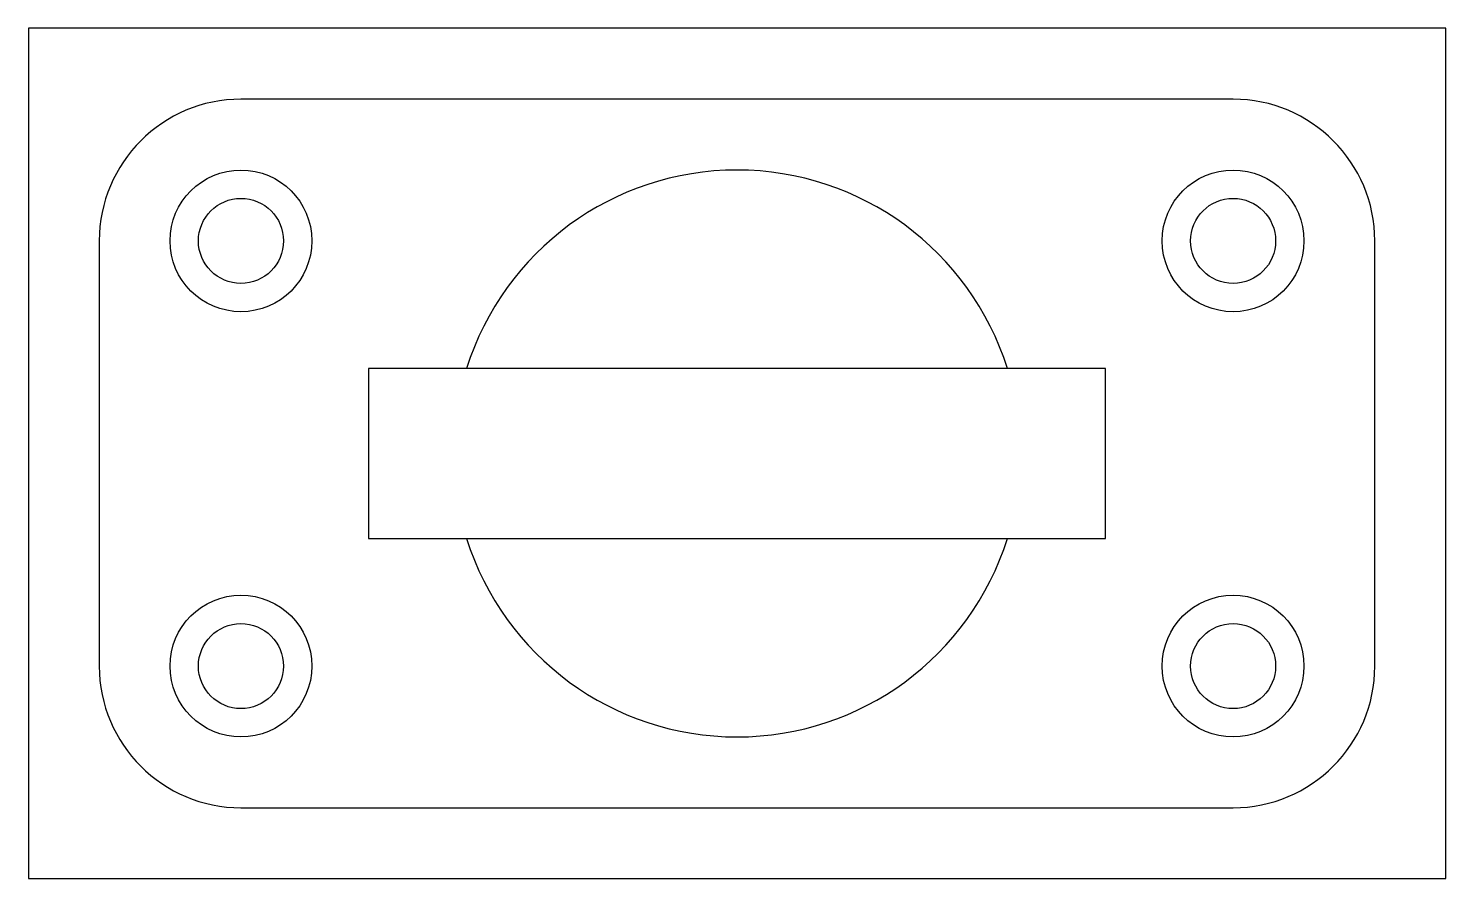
# Model space of a CAD drawing. Header units: millimetres. Extents: x 2243 to 4486, y 1044 to 2098.
# Drawn here: x 2243.42 to 2253.42, y 1043.51 to 1049.51 of the extents above; entities outside this region: 1.
import ezdxf

# ---------------------------------------------------------------- set-up
doc = ezdxf.new("R2010")
doc.units = ezdxf.units.MM

msp = doc.modelspace()

# ---------------------------------------------------------------- linework, layer by layer
for points in [[(4480.486, 2097.217), (4485.686, 2097.217), (4485.686, 2098.417), (4480.486, 2098.417)], [(2243.423, 1043.51), (2253.423, 1043.51), (2253.423, 1049.51), (2243.423, 1049.51)], [(2245.823, 1045.91), (2251.023, 1045.91), (2251.023, 1047.11), (2245.823, 1047.11)]]:
    msp.add_lwpolyline(points, close=True)
msp.add_lwpolyline([(2244.923, 1044.01), (2251.923, 1044.01, 0.41421), (2252.923, 1045.01), (2252.923, 1048.01, 0.41421), (2251.923, 1049.01), (2244.923, 1049.01, 0.41421), (2243.923, 1048.01), (2243.923, 1045.01, 0.41421)], format="xyb", close=True)
for centre, radius in [((2244.923, 1048.01), 0.5), ((2251.923, 1048.01), 0.5), ((2244.923, 1048.01), 0.3), ((2251.923, 1048.01), 0.3), ((2244.923, 1045.01), 0.5), ((2251.923, 1045.01), 0.5), ((2244.923, 1045.01), 0.3), ((2251.923, 1045.01), 0.3)]:
    msp.add_circle(centre, radius)
for start, end in [(17.4576, 162.5424), (197.4576, 342.5424)]:
    msp.add_arc((2248.423, 1046.51), 2, start, end)

doc.saveas('drawing.dxf')
